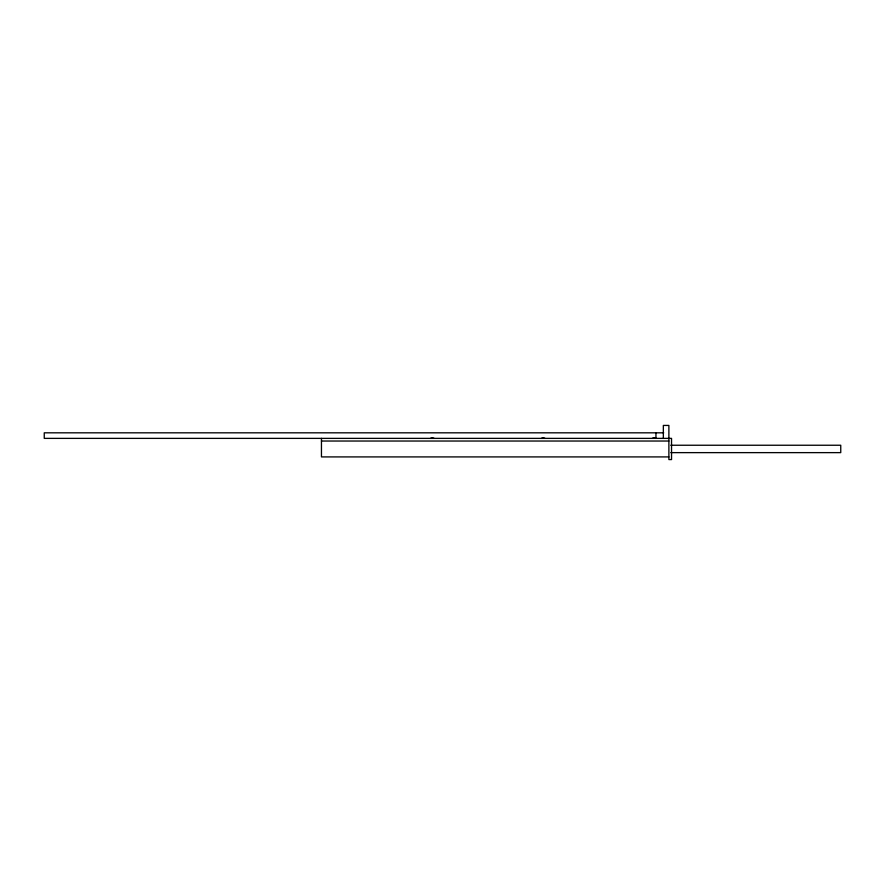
<?xml version="1.0" encoding="UTF-8"?>
<svg xmlns="http://www.w3.org/2000/svg" width="885" height="885" viewBox="0 0 885 885"><rect width="100%" height="100%" fill="white"/><g stroke="black" fill="none" stroke-linecap="round" stroke-linejoin="round"><path stroke-width="1.33" d="M663.706 432.82L44.25 432.82L44.25 438.374L671.538 438.374L671.538 459.569L668.883 459.569L668.883 425.431L663.341 425.431L663.341 438.374M321.454 441.029L668.883 441.029M670.797 445.243L840.75 445.243L840.75 452.633L670.797 452.633M668.883 456.914L321.454 456.914L321.454 438.374M655.951 432.82L655.951 438.374A3.695 3.695 0 0 0 652.256 438.407M430.464 438.407A3.695 3.695 0 0 1 434.159 438.407M541.343 438.407A3.695 3.695 0 0 1 545.038 438.407"/></g></svg>
